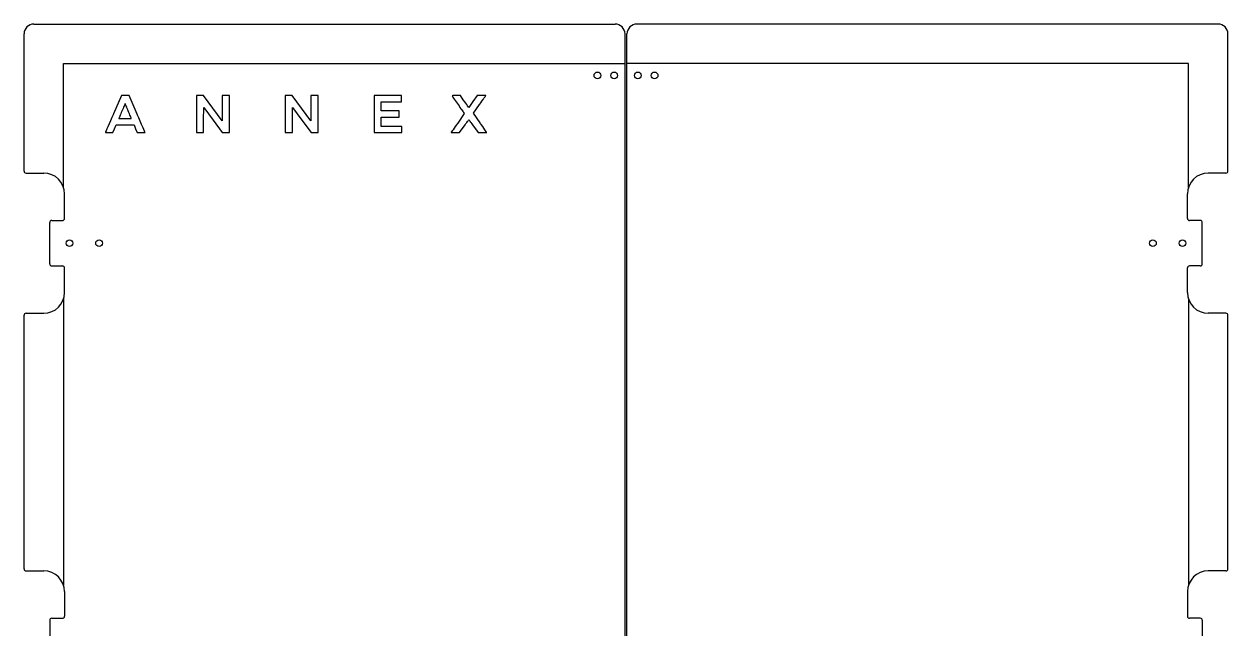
# Model space of a CAD drawing. Header units: millimetres. Extents: x -458 to 152, y -312 to 313.
# Drawn here: x -458 to 152, y 6 to 313 of the extents above; entities that cross this region are included whole.
import ezdxf

# ---------------------------------------------------------------- set-up
doc = ezdxf.new("R2010")
doc.units = ezdxf.units.MM

msp = doc.modelspace()

# ---------------------------------------------------------------- linework, layer by layer
at = {"color": 7, "linetype": 'Continuous', "lineweight": 25}
for p, q in [((-452.75, 312.5), (-158.25, 312.5)), ((147.25, 312.5), (-147.25, 312.5)), ((-457.75, 238), (-457.75, 307.5)), ((-153.25, -307.5), (-153.25, 307.5)), ((-152.25, -307.5), (-152.25, 307.5)), ((152.25, 238), (152.25, 307.5)), ((-437.75, 229.7), (-437.75, 292.5)), ((-437.75, 292.5), (-153.25, 292.5)), ((132.25, 292.5), (-152.25, 292.5)), ((132.25, 229.7), (132.25, 292.5)), ((-408.37, 276.29), (-412.41, 267.08)), ((-406.44, 276.27), (-408.37, 276.29)), ((-404.51, 276.24), (-406.44, 276.27)), ((-400.46, 266.89), (-404.51, 276.24)), ((-366.91, 276.29), (-370.4, 276.29)), ((-370.4, 276.29), (-370.4, 257.5)), ((-362.15, 269.92), (-366.91, 276.29)), ((-357.35, 276.29), (-357.36, 269.92)), ((-353.73, 276.29), (-357.35, 276.29)), ((-353.73, 257.5), (-353.73, 276.29)), ((-321.92, 276.29), (-325.42, 276.29)), ((-325.42, 276.29), (-325.42, 257.5)), ((-317.17, 269.93), (-321.92, 276.29)), ((-312.37, 276.29), (-312.39, 269.93)), ((-308.75, 276.29), (-312.37, 276.29)), ((-308.75, 257.5), (-308.75, 276.29)), ((-266.59, 276.29), (-280.44, 276.29)), ((-280.44, 276.29), (-280.44, 257.5)), ((-266.59, 273.11), (-266.59, 276.29)), ((-240.83, 276.23), (-240.91, 276.18)), ((-240.91, 276.18), (-240.9, 276.17)), ((-240.9, 276.17), (-240.89, 276.15)), ((-240.89, 276.15), (-240.84, 276.08)), ((-240.84, 276.08), (-240.69, 275.84)), ((-240.52, 276.26), (-240.83, 276.23)), ((-240.69, 275.84), (-240.44, 275.48)), ((-239.87, 276.28), (-240.52, 276.26)), ((-240.44, 275.48), (-240.13, 275.02)), ((-240.13, 275.02), (-239.75, 274.47)), ((-239.07, 276.29), (-239.87, 276.28)), ((-236.65, 276.29), (-239.07, 276.29)), ((-235.2, 274.2), (-236.65, 276.29)), ((-228.19, 276.28), (-230.3, 273.25)), ((-226, 276.29), (-228.19, 276.28)), ((-225.79, 276.29), (-226, 276.29)), ((-225.15, 276.28), (-225.79, 276.29)), ((-225.2, 274.24), (-224.74, 274.9)), ((-224.46, 276.27), (-225.15, 276.28)), ((-224.74, 274.9), (-224.35, 275.45)), ((-223.99, 276.26), (-224.46, 276.27)), ((-224.35, 275.45), (-224.07, 275.87)), ((-224.07, 275.87), (-223.88, 276.14)), ((-223.82, 276.25), (-223.99, 276.26)), ((-223.88, 276.14), (-223.82, 276.22)), ((-223.82, 276.22), (-223.82, 276.25)), ((-408.18, 268.41), (-408.48, 267.72)), ((-407.89, 269.1), (-408.18, 268.41)), ((-407.61, 269.77), (-407.89, 269.1)), ((-407.34, 270.39), (-407.61, 269.77)), ((-407.1, 270.96), (-407.34, 270.39)), ((-406.9, 271.44), (-407.1, 270.96)), ((-406.74, 271.82), (-406.9, 271.44)), ((-406.62, 272.07), (-406.74, 271.82)), ((-406.59, 272.15), (-406.62, 272.07)), ((-406.58, 272.18), (-406.59, 272.15)), ((-406.57, 272.18), (-406.58, 272.18)), ((-406.52, 272.18), (-406.57, 272.18)), ((-406.47, 272.11), (-406.52, 272.18)), ((-406.46, 272.09), (-406.47, 272.11)), ((-406.45, 272.06), (-406.46, 272.09)), ((-406.42, 271.98), (-406.45, 272.06)), ((-406.32, 271.75), (-406.42, 271.98)), ((-406.17, 271.39), (-406.32, 271.75)), ((-405.99, 270.93), (-406.17, 271.39)), ((-405.76, 270.39), (-405.99, 270.93)), ((-405.51, 269.78), (-405.76, 270.39)), ((-405.22, 269.1), (-405.51, 269.78)), ((-405, 268.57), (-405.22, 269.1)), ((-404.63, 267.68), (-405, 268.57)), ((-366.77, 263.83), (-366.74, 270.17)), ((-366.74, 270.17), (-362.02, 263.83)), ((-357.39, 263.56), (-362.15, 269.92)), ((-357.36, 269.92), (-357.39, 263.56)), ((-321.79, 263.84), (-321.76, 270.17)), ((-321.76, 270.17), (-317.04, 263.84)), ((-312.41, 263.56), (-317.17, 269.93)), ((-312.39, 269.93), (-312.41, 263.56)), ((-276.74, 268.52), (-276.74, 273.11)), ((-276.74, 273.11), (-266.59, 273.11)), ((-267.65, 268.52), (-276.74, 268.52)), ((-267.65, 265.35), (-267.65, 268.52)), ((-239.75, 274.47), (-239.32, 273.84)), ((-239.32, 273.84), (-238.86, 273.17)), ((-238.86, 273.17), (-238.37, 272.46)), ((-238.37, 272.46), (-237.87, 271.73)), ((-237.87, 271.73), (-237.37, 271.01)), ((-237.37, 271.01), (-236.89, 270.3)), ((-236.89, 270.3), (-236.42, 269.63)), ((-236.42, 269.63), (-236, 269.02)), ((-236, 269.02), (-235.62, 268.48)), ((-235.62, 268.48), (-235.3, 268.02)), ((-235.04, 273.98), (-235.2, 274.2)), ((-234.58, 273.31), (-235.04, 273.98)), ((-233.97, 272.45), (-234.58, 273.31)), ((-233.45, 271.7), (-233.97, 272.45)), ((-233.17, 271.3), (-233.45, 271.7)), ((-233.08, 271.17), (-233.17, 271.3)), ((-232.41, 270.22), (-233.08, 271.17)), ((-230.3, 273.25), (-232.41, 270.22)), ((-230.06, 267.3), (-226.94, 271.74)), ((-226.94, 271.74), (-226.79, 271.97)), ((-226.79, 271.97), (-226.31, 272.64)), ((-226.31, 272.64), (-225.73, 273.48)), ((-225.73, 273.48), (-225.2, 274.24)), ((-413.98, 263.49), (-414.67, 261.91)), ((-413.22, 265.22), (-413.98, 263.49)), ((-412.61, 266.61), (-413.22, 265.22)), ((-412.41, 267.08), (-412.61, 266.61)), ((-409.7, 264.78), (-409.73, 264.71)), ((-409.73, 264.71), (-409.73, 264.68)), ((-409.73, 264.68), (-409.48, 264.67)), ((-409.6, 265.02), (-409.7, 264.78)), ((-409.45, 265.39), (-409.6, 265.02)), ((-409.48, 264.67), (-408.8, 264.66)), ((-409.25, 265.86), (-409.45, 265.39)), ((-409.02, 266.42), (-409.25, 265.86)), ((-408.76, 267.05), (-409.02, 266.42)), ((-408.8, 264.66), (-407.79, 264.65)), ((-408.48, 267.72), (-408.76, 267.05)), ((-407.79, 264.65), (-406.86, 264.64)), ((-406.86, 264.64), (-406.34, 264.64)), ((-406.34, 264.64), (-405.69, 264.65)), ((-405.69, 264.65), (-404.99, 264.65)), ((-404.99, 264.65), (-404.44, 264.66)), ((-404.35, 267.01), (-404.63, 267.68)), ((-404.44, 264.66), (-404.02, 264.67)), ((-404.1, 266.4), (-404.35, 267.01)), ((-403.88, 265.87), (-404.1, 266.4)), ((-404.02, 264.67), (-403.73, 264.68)), ((-403.69, 265.42), (-403.88, 265.87)), ((-403.73, 264.68), (-403.53, 264.7)), ((-403.54, 265.08), (-403.69, 265.42)), ((-403.45, 264.85), (-403.54, 265.08)), ((-403.53, 264.7), (-403.43, 264.73)), ((-403.42, 264.77), (-403.45, 264.85)), ((-403.43, 264.73), (-403.41, 264.75)), ((-403.41, 264.76), (-403.42, 264.77)), ((-403.41, 264.75), (-403.41, 264.76)), ((-400.26, 266.42), (-400.46, 266.89)), ((-399.65, 265.01), (-400.26, 266.42)), ((-398.89, 263.26), (-399.65, 265.01)), ((-398.21, 261.67), (-398.89, 263.26)), ((-366.78, 257.5), (-366.77, 263.83)), ((-362.02, 263.83), (-357.3, 257.51)), ((-321.8, 257.5), (-321.79, 263.84)), ((-317.04, 263.84), (-312.32, 257.51)), ((-276.74, 260.68), (-276.74, 265.35)), ((-276.74, 265.35), (-267.65, 265.35)), ((-238.02, 262.39), (-238.19, 262.15)), ((-234.68, 267.14), (-238.02, 262.39)), ((-235.3, 268.02), (-235.12, 267.76)), ((-235.12, 267.76), (-235.06, 267.68)), ((-235.06, 267.68), (-234.68, 267.14)), ((-233.84, 262.08), (-233.44, 262.64)), ((-233.44, 262.64), (-233.09, 263.12)), ((-233.09, 263.12), (-232.79, 263.51)), ((-232.79, 263.51), (-232.57, 263.81)), ((-232.57, 263.81), (-232.42, 263.99)), ((-232.42, 263.99), (-232.37, 264.04)), ((-232.37, 264.04), (-232.36, 264.04)), ((-232.36, 264.04), (-232.31, 263.97)), ((-232.31, 263.97), (-232.16, 263.76)), ((-232.16, 263.76), (-231.94, 263.46)), ((-231.94, 263.46), (-231.65, 263.05)), ((-231.65, 263.05), (-231.3, 262.56)), ((-231.3, 262.56), (-230.9, 262.01)), ((-226.68, 262.45), (-230.06, 267.3)), ((-226.51, 262.2), (-226.68, 262.45)), ((-416.5, 257.67), (-416.51, 257.62)), ((-416.51, 257.62), (-416.49, 257.58)), ((-416.49, 257.71), (-416.5, 257.69)), ((-416.5, 257.69), (-416.5, 257.67)), ((-416.41, 257.91), (-416.49, 257.71)), ((-416.49, 257.58), (-416.43, 257.55)), ((-416.43, 257.55), (-416.29, 257.52)), ((-416.16, 258.48), (-416.41, 257.91)), ((-416.29, 257.52), (-416.07, 257.51)), ((-415.78, 259.36), (-416.16, 258.48)), ((-416.07, 257.51), (-415.73, 257.5)), ((-415.28, 260.52), (-415.78, 259.36)), ((-415.73, 257.5), (-415.27, 257.5)), ((-414.67, 261.91), (-415.28, 260.52)), ((-415.27, 257.5), (-414.8, 257.5)), ((-414.8, 257.5), (-412.75, 257.5)), ((-412.75, 257.5), (-411.93, 259.48)), ((-411.93, 259.48), (-411.1, 261.47)), ((-411.1, 261.47), (-406.57, 261.45)), ((-406.57, 261.45), (-402.03, 261.42)), ((-402.03, 261.42), (-401.21, 259.48)), ((-401.21, 259.48), (-400.4, 257.54)), ((-400.4, 257.54), (-398.41, 257.52)), ((-398.41, 257.52), (-398.22, 257.52)), ((-398.22, 257.52), (-397.64, 257.51)), ((-397.61, 260.28), (-398.21, 261.67)), ((-397.64, 257.51), (-397, 257.51)), ((-397.11, 259.14), (-397.61, 260.28)), ((-396.74, 258.27), (-397.11, 259.14)), ((-397, 257.51), (-396.57, 257.51)), ((-396.5, 257.71), (-396.74, 258.27)), ((-396.57, 257.51), (-396.42, 257.52)), ((-396.42, 257.57), (-396.5, 257.71)), ((-396.42, 257.52), (-396.42, 257.57)), ((-370.4, 257.5), (-366.78, 257.5)), ((-357.3, 257.51), (-355.51, 257.5)), ((-355.51, 257.5), (-353.73, 257.5)), ((-325.42, 257.5), (-321.8, 257.5)), ((-312.32, 257.51), (-310.53, 257.5)), ((-310.53, 257.5), (-308.75, 257.5)), ((-280.44, 257.5), (-266.33, 257.5)), ((-266.33, 260.68), (-276.74, 260.68)), ((-266.33, 257.5), (-266.33, 260.68)), ((-241.3, 257.68), (-241.37, 257.6)), ((-241.37, 257.6), (-241.37, 257.56)), ((-241.37, 257.56), (-241.2, 257.54)), ((-241.11, 257.97), (-241.3, 257.68)), ((-241.2, 257.54), (-240.74, 257.52)), ((-240.8, 258.42), (-241.11, 257.97)), ((-240.39, 259.01), (-240.8, 258.42)), ((-240.74, 257.52), (-240.06, 257.51)), ((-239.89, 259.72), (-240.39, 259.01)), ((-240.06, 257.51), (-239.44, 257.5)), ((-239.32, 260.54), (-239.89, 259.72)), ((-239.44, 257.5), (-237.09, 257.5)), ((-238.69, 261.43), (-239.32, 260.54)), ((-238.19, 262.15), (-238.69, 261.43)), ((-237.09, 257.5), (-234.76, 260.81)), ((-234.76, 260.81), (-234.64, 260.97)), ((-234.64, 260.97), (-234.29, 261.47)), ((-234.29, 261.47), (-233.84, 262.08)), ((-230.9, 262.01), (-230.46, 261.4)), ((-230.46, 261.4), (-230.11, 260.91)), ((-230.11, 260.91), (-229.99, 260.75)), ((-229.99, 260.75), (-227.67, 257.5)), ((-227.67, 257.5), (-225.27, 257.5)), ((-226, 261.47), (-226.51, 262.2)), ((-225.36, 260.56), (-226, 261.47)), ((-224.79, 259.74), (-225.36, 260.56)), ((-225.27, 257.5), (-224.63, 257.51)), ((-224.29, 259.01), (-224.79, 259.74)), ((-224.63, 257.51), (-223.94, 257.52)), ((-223.87, 258.41), (-224.29, 259.01)), ((-223.94, 257.52), (-223.46, 257.53)), ((-223.56, 257.95), (-223.87, 258.41)), ((-223.36, 257.66), (-223.56, 257.95)), ((-223.46, 257.53), (-223.29, 257.55)), ((-223.29, 257.58), (-223.36, 257.66)), ((-223.29, 257.55), (-223.29, 257.58)), ((-456.75, 237), (-447.75, 237)), ((151.25, 237), (142.25, 237)), ((-437.25, 214), (-437.25, 226.5)), ((131.75, 214), (131.75, 226.5)), ((-444.75, 191), (-444.75, 212)), ((-443.75, 213), (-438.25, 213)), ((138.25, 213), (132.75, 213)), ((139.25, 191), (139.25, 212)), ((-443.75, 190), (-438.25, 190)), ((138.25, 190), (132.75, 190)), ((-437.25, 176.5), (-437.25, 189)), ((131.75, 176.5), (131.75, 189)), ((-437.75, 173.3), (-437.75, 28.2)), ((132.25, 173.3), (132.25, 28.2)), ((-457.75, 36.5), (-457.75, 165)), ((-456.75, 166), (-447.75, 166)), ((151.25, 166), (142.25, 166)), ((152.25, 36.5), (152.25, 165)), ((-456.75, 35.5), (-447.75, 35.5)), ((151.25, 35.5), (142.25, 35.5)), ((-437.25, 25), (-437.25, 12.5)), ((131.75, 25), (131.75, 12.5)), ((-444.75, 10.5), (-444.75, -10.5)), ((-443.75, 11.5), (-438.25, 11.5)), ((138.25, 11.5), (132.75, 11.5)), ((139.25, 10.5), (139.25, -10.5))]:
    msp.add_line(p, q, dxfattribs=at)
for centre in [(-167.25, 286.5), (-158.75, 286.5), (-146.75, 286.5), (-138.25, 286.5), (-434.75, 201.5), (-419.75, 201.5), (114.25, 201.5), (129.25, 201.5)]:
    msp.add_circle(centre, 1.7, dxfattribs=at)
for centre, radius, start, end in [((-452.75, 307.5), 5, 90, 180), ((-158.25, 307.5), 5, 0, 90), ((-147.25, 307.5), 5, 90, 180), ((147.25, 307.5), 5, 0, 90), ((-456.75, 238), 1, 180, 270), ((151.25, 238), 1, 270, 360), ((-447.75, 226.5), 10.5, 360, 90), ((142.25, 226.5), 10.5, 90, 180), ((-438.25, 214), 1, 270, 0), ((132.75, 214), 1, 180, 270), ((-443.75, 212), 1, 90, 180), ((138.25, 212), 1, 0, 90), ((-443.75, 191), 1, 180, 270), ((-438.25, 189), 1, 0, 90), ((132.75, 189), 1, 90, 180), ((138.25, 191), 1, 270, 360), ((-447.75, 176.5), 10.5, 270, 0), ((142.25, 176.5), 10.5, 180, 270), ((-456.75, 165), 1, 90, 180), ((151.25, 165), 1, 0, 90), ((-456.75, 36.5), 1, 180, 270), ((-447.75, 25), 10.5, 0, 90), ((142.25, 25), 10.5, 90, 180), ((151.25, 36.5), 1, 270, 0), ((-438.25, 12.5), 1, 270, 360), ((132.75, 12.5), 1, 180, 270), ((-443.75, 10.5), 1, 90, 180), ((138.25, 10.5), 1, 0, 90)]:
    msp.add_arc(centre, radius, start, end, dxfattribs=at)

doc.saveas('drawing.dxf')
